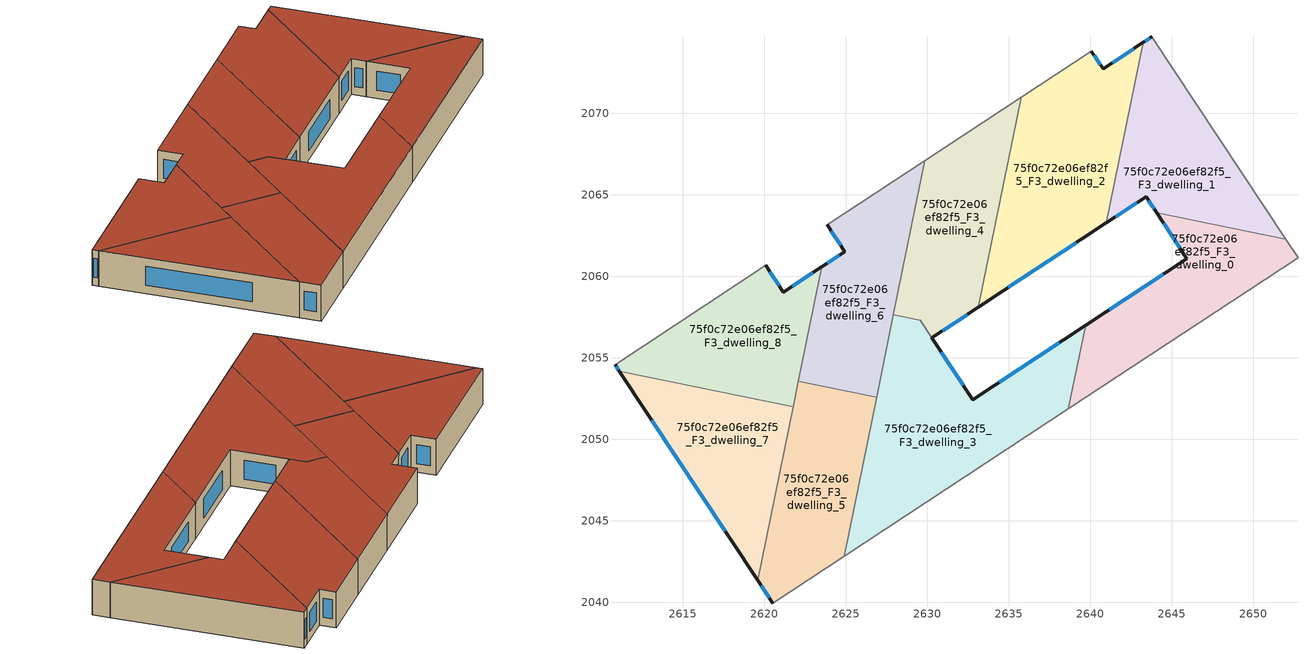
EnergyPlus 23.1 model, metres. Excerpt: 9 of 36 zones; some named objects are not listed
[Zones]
75f0c72e06ef82f5_F3_dwelling_0
 floor to 75f0c72e06ef82f5_F2_dwelling_0 (EU_floor_Construction): 2652,2062.29 2652.76,2061.15 2638.67,2051.88 2639.72,2056.99 2645.94,2061.08 2644.07,2063.91 z9
 wall outside (EU_wall_Construction): 2644.07,2063.91 2645.94,2061.08 2639.72,2056.99 z9:12
 wall adiabatic (EU_wall_Construction): 2638.67,2051.88 2652.76,2061.15 2652,2062.29 z9:12
 wall to 75f0c72e06ef82f5_F3_dwelling_1 (EU_wall_Construction): 2652,2062.29 2644.07,2063.91 z9:12
 wall to 75f0c72e06ef82f5_F3_dwelling_3 (EU_wall_Construction): 2639.72,2056.99 2638.67,2051.88 z9:12
 window (EU_Window_Construction): 2644.48,2060.12 2641.18,2057.95 / 2644.51,2063.24 2645.5,2061.75 z9.7:11.3
 roof outside (EU_roof_Construction): 2652.76,2061.15 2652,2062.29 2644.07,2063.91 2645.94,2061.08 2639.72,2056.99 2638.67,2051.88 z12
75f0c72e06ef82f5_F3_dwelling_1
 floor to 75f0c72e06ef82f5_F2_dwelling_1 (EU_floor_Construction): 2643.78,2074.69 2652,2062.29 2644.07,2063.91 2643.43,2064.88 2641,2063.28 2643.27,2074.35 z9
 wall outside (EU_wall_Construction): 2643.78,2074.69 2643.27,2074.35 / 2641,2063.28 2643.43,2064.88 2644.07,2063.91 z9:12
 wall adiabatic (EU_wall_Construction): 2652,2062.29 2643.78,2074.69 z9:12
 wall to 75f0c72e06ef82f5_F3_dwelling_2 (EU_wall_Construction): 2643.27,2074.35 2641,2063.28 z9:12
 window (EU_Window_Construction): 2643.66,2074.61 2643.39,2074.43 / 2643.58,2064.65 2643.92,2064.14 / 2641.57,2063.66 2642.86,2064.5 z9.7:11.3
 roof outside (EU_roof_Construction): 2652,2062.29 2643.78,2074.69 2643.27,2074.35 2641,2063.28 2643.43,2064.88 2644.07,2063.91 z12
75f0c72e06ef82f5_F3_dwelling_2
 floor to 75f0c72e06ef82f5_F2_dwelling_2 (EU_floor_Construction): 2643.27,2074.35 2641,2063.28 2633.14,2058.1 2635.77,2070.99 2640.08,2073.83 2640.8,2072.73 z9
 wall outside (EU_wall_Construction): 2633.14,2058.1 2641,2063.28 / 2643.27,2074.35 2640.8,2072.73 2640.08,2073.83 z9:12
 wall adiabatic (EU_wall_Construction): 2640.08,2073.83 2635.77,2070.99 z9:12
 wall to 75f0c72e06ef82f5_F3_dwelling_4 (EU_wall_Construction): 2635.77,2070.99 2633.14,2058.1 z9:12
 window (EU_Window_Construction): 2634.98,2059.32 2639.16,2062.06 / 2640.63,2072.99 2640.25,2073.57 / 2642.69,2073.97 2641.38,2073.11 z9.7:11.3
 roof outside (EU_roof_Construction): 2641,2063.28 2643.27,2074.35 2640.8,2072.73 2640.08,2073.83 2635.77,2070.99 2633.14,2058.1 z12
75f0c72e06ef82f5_F3_dwelling_3
 floor to 75f0c72e06ef82f5_F2_dwelling_3 (EU_floor_Construction): 2639.72,2056.99 2638.67,2051.88 2624.9,2042.82 2627.93,2057.64 2629.56,2057.31 2632.79,2052.43 z9
 wall outside (EU_wall_Construction): 2639.72,2056.99 2632.79,2052.43 2630.29,2056.22 z9:12
 wall adiabatic (EU_wall_Construction): 2624.9,2042.82 2638.67,2051.88 z9:12
 wall to 75f0c72e06ef82f5_F3_dwelling_5 (EU_wall_Construction): 2626.89,2052.57 2624.9,2042.82 z9:12
 wall to 75f0c72e06ef82f5_F3_dwelling_4 (EU_wall_Construction): 2629.56,2057.31 2627.93,2057.64 / 2630.29,2056.22 2629.57,2057.31 z9:12
 wall to 75f0c72e06ef82f5_F3_dwelling_6 (EU_wall_Construction): 2627.93,2057.64 2626.89,2052.57 z9:12
 window (EU_Window_Construction): 2638.09,2055.92 2634.42,2053.5 / 2632.2,2053.32 2630.87,2055.33 z9.7:11.3
 roof outside (EU_roof_Construction): 2638.67,2051.88 2639.72,2056.99 2632.79,2052.43 2629.57,2057.31 2627.93,2057.64 2624.9,2042.82 z12
75f0c72e06ef82f5_F3_dwelling_4
 floor to 75f0c72e06ef82f5_F2_dwelling_4 (EU_floor_Construction): 2635.77,2070.99 2633.14,2058.1 2630.29,2056.22 2629.57,2057.31 2627.93,2057.64 2629.86,2067.1 z9
 wall outside (EU_wall_Construction): 2630.29,2056.22 2633.14,2058.1 z9:12
 wall adiabatic (EU_wall_Construction): 2635.77,2070.99 2629.86,2067.1 z9:12
 wall to 75f0c72e06ef82f5_F3_dwelling_6 (EU_wall_Construction): 2629.86,2067.1 2627.93,2057.64 z9:12
 window (EU_Window_Construction): 2630.96,2056.66 2632.47,2057.66 z9.7:11.3
 roof outside (EU_roof_Construction): 2633.14,2058.1 2635.77,2070.99 2629.86,2067.1 2627.93,2057.64 2629.57,2057.31 2630.29,2056.22 z12
75f0c72e06ef82f5_F3_dwelling_5
 floor to 75f0c72e06ef82f5_F2_dwelling_5 (EU_floor_Construction): 2626.89,2052.57 2624.9,2042.82 2620.53,2039.95 2619.6,2041.35 2622.1,2053.55 z9
 wall outside (EU_wall_Construction): 2619.6,2041.35 2620.53,2039.95 z9:12
 wall adiabatic (EU_wall_Construction): 2620.53,2039.95 2624.9,2042.82 z9:12
 wall to 75f0c72e06ef82f5_F3_dwelling_6 (EU_wall_Construction): 2626.89,2052.57 2622.1,2053.55 z9:12
 wall to 75f0c72e06ef82f5_F3_dwelling_7 (EU_wall_Construction): 2621.78,2052 2619.6,2041.35 z9:12
 wall to 75f0c72e06ef82f5_F3_dwelling_8 (EU_wall_Construction): 2622.1,2053.55 2621.78,2052 z9:12
 window (EU_Window_Construction): 2619.82,2041.02 2620.32,2040.28 z9.7:11.3
 roof outside (EU_roof_Construction): 2624.9,2042.82 2626.89,2052.57 2622.1,2053.55 2619.6,2041.35 2620.53,2039.95 z12
75f0c72e06ef82f5_F3_dwelling_6
 floor to 75f0c72e06ef82f5_F2_dwelling_6 (EU_floor_Construction): 2629.86,2067.1 2626.89,2052.57 2622.1,2053.55 2623.54,2060.59 2624.94,2061.51 2623.86,2063.15 z9
 wall outside (EU_wall_Construction): 2623.86,2063.15 2624.94,2061.51 2623.54,2060.59 z9:12
 wall adiabatic (EU_wall_Construction): 2629.86,2067.1 2623.86,2063.15 z9:12
 wall to 75f0c72e06ef82f5_F3_dwelling_8 (EU_wall_Construction): 2623.54,2060.59 2622.1,2053.55 z9:12
 window (EU_Window_Construction): 2624.61,2061.3 2623.87,2060.81 / 2624.11,2062.77 2624.68,2061.9 z9.7:11.3
 roof outside (EU_roof_Construction): 2626.89,2052.57 2629.86,2067.1 2623.86,2063.15 2624.94,2061.51 2623.54,2060.59 2622.1,2053.55 z12
75f0c72e06ef82f5_F3_dwelling_7
 floor to 75f0c72e06ef82f5_F2_dwelling_7 (EU_floor_Construction): 2621.78,2052 2619.6,2041.35 2611.11,2054.18 z9
 wall outside (EU_wall_Construction): 2611.11,2054.18 2619.6,2041.35 z9:12
 wall to 75f0c72e06ef82f5_F3_dwelling_8 (EU_wall_Construction): 2621.78,2052 2611.11,2054.18 z9:12
 window (EU_Window_Construction): 2613.11,2051.17 2617.61,2044.36 z9.7:11.3
 roof outside (EU_roof_Construction): 2619.6,2041.35 2621.78,2052 2611.11,2054.18 z12
75f0c72e06ef82f5_F3_dwelling_8
 floor to 75f0c72e06ef82f5_F2_dwelling_8 (EU_floor_Construction): 2623.54,2060.59 2621.78,2052 2611.11,2054.18 2610.84,2054.59 2620.08,2060.66 2621.16,2059.03 z9
 wall outside (EU_wall_Construction): 2623.54,2060.59 2621.16,2059.03 2620.08,2060.66 / 2610.84,2054.59 2611.11,2054.18 z9:12
 wall adiabatic (EU_wall_Construction): 2620.08,2060.66 2610.84,2054.59 z9:12
 window (EU_Window_Construction): 2620.91,2059.41 2620.33,2060.28 / 2622.98,2060.22 2621.72,2059.39 / 2610.91,2054.49 2611.05,2054.28 z9.7:11.3
 roof outside (EU_roof_Construction): 2621.78,2052 2623.54,2060.59 2621.16,2059.03 2620.08,2060.66 2610.84,2054.59 2611.11,2054.18 z12
[Building]
EU S2 Campaign: North Axis=0; Terrain=City; Solar Distribution=FullExterior
[Site:Location]
Budapest.Ferenc.Liszt.Intl.AP: Latitude=47.437; Longitude=19.256; Time Zone=1; Elevation=185
[SizingPeriod:WeatherFileDays]
AnnualSizingPeriod: Begin Month=1; Begin Day of Month=1; End Month=12; End Day of Month=31; Day of Week for Start Day=Monday; Use Weather File Daylight Saving Period=No; Use Weather File Rain and Snow Indicators=No
[MATERIAL]
EU_InternalMass_Material: Roughness=MediumRough; Thickness=0.1; Conductivity=1; Density=1800; Specific Heat=900; Thermal Absorptance=0.9; Solar Absorptance=0.7; Visible Absorptance=0.7
[MATERIAL:NOMASS] Roughness=MediumRough; Thermal Absorptance=0.9; Solar Absorptance=0.7; Visible Absorptance=0.7
Name | Thermal Resistance
EU_wall_NoMass | 0.832559
EU_roof_NoMass | 1.39638
EU_floor_NoMass | 0.872794
[WINDOWMATERIAL:SIMPLEGLAZINGSYSTEM]
EU_Window_SimpleGlazing: UFactor=2.79869; Solar Heat Gain Coefficient=0.75; Visible Transmittance=0.75
[CONSTRUCTION]
EU_wall_Construction: EU_wall_NoMass
EU_roof_Construction: EU_roof_NoMass
EU_floor_Construction: EU_floor_NoMass
EU_Window_Construction: EU_Window_SimpleGlazing
EU_InternalMass_Construction: EU_InternalMass_Material
[ZONE] Type=1; Multiplier=1; Ceiling Height=autocalculate; Floor Area=autocalculate; Part of Total Floor Area=Yes
Name | Volume
75f0c72e06ef82f5_F3_dwelling_0 | 175.327
75f0c72e06ef82f5_F3_dwelling_1 | 179.863
75f0c72e06ef82f5_F3_dwelling_2 | 249.043
75f0c72e06ef82f5_F3_dwelling_3 | 279.402
75f0c72e06ef82f5_F3_dwelling_4 | 181.962
75f0c72e06ef82f5_F3_dwelling_5 | 177.609
75f0c72e06ef82f5_F3_dwelling_6 | 177.729
75f0c72e06ef82f5_F3_dwelling_7 | 177.524
75f0c72e06ef82f5_F3_dwelling_8 | 177.526
[INTERNALMASS] Construction=EU_InternalMass_Construction
Name | Zone or ZoneList | Surface Area
75f0c72e06ef82f5_F3_dwelling_0_EU_InternalMass | 75f0c72e06ef82f5_F3_dwelling_0 | 58.4422
75f0c72e06ef82f5_F3_dwelling_1_EU_InternalMass | 75f0c72e06ef82f5_F3_dwelling_1 | 59.9556
75f0c72e06ef82f5_F3_dwelling_2_EU_InternalMass | 75f0c72e06ef82f5_F3_dwelling_2 | 83.0144
75f0c72e06ef82f5_F3_dwelling_3_EU_InternalMass | 75f0c72e06ef82f5_F3_dwelling_3 | 93.1449
75f0c72e06ef82f5_F3_dwelling_4_EU_InternalMass | 75f0c72e06ef82f5_F3_dwelling_4 | 60.6548
75f0c72e06ef82f5_F3_dwelling_5_EU_InternalMass | 75f0c72e06ef82f5_F3_dwelling_5 | 59.2031
75f0c72e06ef82f5_F3_dwelling_6_EU_InternalMass | 75f0c72e06ef82f5_F3_dwelling_6 | 59.2426
75f0c72e06ef82f5_F3_dwelling_7_EU_InternalMass | 75f0c72e06ef82f5_F3_dwelling_7 | 59.1747
75f0c72e06ef82f5_F3_dwelling_8_EU_InternalMass | 75f0c72e06ef82f5_F3_dwelling_8 | 59.1752
[OTHEREQUIPMENT] Fuel Type=Electricity; Design Level Calculation Method=Watts/Area; Power per Zone Floor Area=1; Fraction Latent=0; Fraction Radiant=0; Fraction Lost=0; Carbon Dioxide Generation Rate=0; EndUse Subcategory=EU_Step8_InternalGains
Name | Zone or ZoneList or Space or SpaceList | Schedule
EU_Step8_InternalGain_75f0c72e06ef82f5_F3_dwelling_0_f000 | 75f0c72e06ef82f5_F3_dwelling_0 | EU_Step8_GainSchedule_75f0c72e06ef82f5_F3_dwelling_0_f000
EU_Step8_InternalGain_75f0c72e06ef82f5_F3_dwelling_1_f000 | 75f0c72e06ef82f5_F3_dwelling_1 | EU_Step8_GainSchedule_75f0c72e06ef82f5_F3_dwelling_1_f000
EU_Step8_InternalGain_75f0c72e06ef82f5_F3_dwelling_2_f000 | 75f0c72e06ef82f5_F3_dwelling_2 | EU_Step8_GainSchedule_75f0c72e06ef82f5_F3_dwelling_2_f000
EU_Step8_InternalGain_75f0c72e06ef82f5_F3_dwelling_3_f000 | 75f0c72e06ef82f5_F3_dwelling_3 | EU_Step8_GainSchedule_75f0c72e06ef82f5_F3_dwelling_3_f000
EU_Step8_InternalGain_75f0c72e06ef82f5_F3_dwelling_4_f000 | 75f0c72e06ef82f5_F3_dwelling_4 | EU_Step8_GainSchedule_75f0c72e06ef82f5_F3_dwelling_4_f000
EU_Step8_InternalGain_75f0c72e06ef82f5_F3_dwelling_5_f000 | 75f0c72e06ef82f5_F3_dwelling_5 | EU_Step8_GainSchedule_75f0c72e06ef82f5_F3_dwelling_5_f000
EU_Step8_InternalGain_75f0c72e06ef82f5_F3_dwelling_6_f000 | 75f0c72e06ef82f5_F3_dwelling_6 | EU_Step8_GainSchedule_75f0c72e06ef82f5_F3_dwelling_6_f000
EU_Step8_InternalGain_75f0c72e06ef82f5_F3_dwelling_7_f000 | 75f0c72e06ef82f5_F3_dwelling_7 | EU_Step8_GainSchedule_75f0c72e06ef82f5_F3_dwelling_7_f000
EU_Step8_InternalGain_75f0c72e06ef82f5_F3_dwelling_8_f000 | 75f0c72e06ef82f5_F3_dwelling_8 | EU_Step8_GainSchedule_75f0c72e06ef82f5_F3_dwelling_8_f000
[ZONEVENTILATION:DESIGNFLOWRATE] Schedule=EU_AlwaysOn; Design Flow Rate Calculation Method=AirChanges/Hour; Air Changes per Hour=0.475469; Ventilation Type=Natural; Fan Pressure Rise=0; Fan Total Efficiency=1; Constant Term Coefficient=1; Temperature Term Coefficient=0; Velocity Term Coefficient=0; Velocity Squared Term Coefficient=0; Minimum Indoor Temperature=-100; Maximum Indoor Temperature=100; Delta Temperature=-100; Minimum Outdoor Temperature=-100; Maximum Outdoor Temperature=100; Maximum Wind Speed=40
Name | Zone or ZoneList or Space or SpaceList
EU_ConstantAir_75f0c72e06ef82f5_F3_dwelling_0 | 75f0c72e06ef82f5_F3_dwelling_0
EU_ConstantAir_75f0c72e06ef82f5_F3_dwelling_1 | 75f0c72e06ef82f5_F3_dwelling_1
EU_ConstantAir_75f0c72e06ef82f5_F3_dwelling_2 | 75f0c72e06ef82f5_F3_dwelling_2
EU_ConstantAir_75f0c72e06ef82f5_F3_dwelling_3 | 75f0c72e06ef82f5_F3_dwelling_3
EU_ConstantAir_75f0c72e06ef82f5_F3_dwelling_4 | 75f0c72e06ef82f5_F3_dwelling_4
EU_ConstantAir_75f0c72e06ef82f5_F3_dwelling_5 | 75f0c72e06ef82f5_F3_dwelling_5
EU_ConstantAir_75f0c72e06ef82f5_F3_dwelling_6 | 75f0c72e06ef82f5_F3_dwelling_6
EU_ConstantAir_75f0c72e06ef82f5_F3_dwelling_7 | 75f0c72e06ef82f5_F3_dwelling_7
EU_ConstantAir_75f0c72e06ef82f5_F3_dwelling_8 | 75f0c72e06ef82f5_F3_dwelling_8
[HVACTEMPLATE:ZONE:IDEALLOADSAIRSYSTEM] System Availability Schedule=EU_AlwaysOn; Maximum Heating Supply Air Temperature=50; Minimum Cooling Supply Air Temperature=13; Maximum Heating Supply Air Humidity Ratio=0.0156; Minimum Cooling Supply Air Humidity Ratio=0.0077; Heating Limit=NoLimit; Cooling Limit=NoLimit; Heating Availability Schedule=EU_AlwaysOn; Cooling Availability Schedule=EU_CoolingOff; Dehumidification Control Type=ConstantSensibleHeatRatio; Cooling Sensible Heat Ratio=0.7; Dehumidification Setpoint=60; Humidification Control Type=None; Humidification Setpoint=30; Outdoor Air Method=None; Outdoor Air Flow Rate per Person=0.00944; Outdoor Air Flow Rate per Zone Floor Area=0; Outdoor Air Flow Rate per Zone=0; Demand Controlled Ventilation Type=None; Outdoor Air Economizer Type=NoEconomizer; Heat Recovery Type=None; Sensible Heat Recovery Effectiveness=0.7; Latent Heat Recovery Effectiveness=0.65
Name | Template Thermostat
75f0c72e06ef82f5_F3_dwelling_0 | EU_HeatOnly_75f0c72e06ef82f5_F3_dwelling_0
75f0c72e06ef82f5_F3_dwelling_1 | EU_HeatOnly_75f0c72e06ef82f5_F3_dwelling_1
75f0c72e06ef82f5_F3_dwelling_2 | EU_HeatOnly_75f0c72e06ef82f5_F3_dwelling_2
75f0c72e06ef82f5_F3_dwelling_3 | EU_HeatOnly_75f0c72e06ef82f5_F3_dwelling_3
75f0c72e06ef82f5_F3_dwelling_4 | EU_HeatOnly_75f0c72e06ef82f5_F3_dwelling_4
75f0c72e06ef82f5_F3_dwelling_5 | EU_HeatOnly_75f0c72e06ef82f5_F3_dwelling_5
75f0c72e06ef82f5_F3_dwelling_6 | EU_HeatOnly_75f0c72e06ef82f5_F3_dwelling_6
75f0c72e06ef82f5_F3_dwelling_7 | EU_HeatOnly_75f0c72e06ef82f5_F3_dwelling_7
75f0c72e06ef82f5_F3_dwelling_8 | EU_HeatOnly_75f0c72e06ef82f5_F3_dwelling_8
[SIZING:ZONE] Zone Cooling Design Supply Air Temperature Input Method=SupplyAirTemperature; Zone Cooling Design Supply Air Temperature=13; Zone Heating Design Supply Air Temperature Input Method=SupplyAirTemperature; Zone Heating Design Supply Air Temperature=50; Zone Cooling Design Supply Air Humidity Ratio=0.008; Zone Heating Design Supply Air Humidity Ratio=0.008; Cooling Design Air Flow Method=DesignDay; Cooling Design Air Flow Rate=0; Cooling Minimum Air Flow per Zone Floor Area=0.000762; Cooling Minimum Air Flow=0; Cooling Minimum Air Flow Fraction=0.2; Heating Design Air Flow Method=DesignDay; Heating Design Air Flow Rate=0; Heating Maximum Air Flow per Zone Floor Area=0.002032; Heating Maximum Air Flow=0.141576; Heating Maximum Air Flow Fraction=0.3; Account for Dedicated Outdoor Air System=No; Dedicated Outdoor Air System Control Strategy=NeutralSupplyAir; Dedicated Outdoor Air Low Setpoint Temperature for Design=autosize; Dedicated Outdoor Air High Setpoint Temperature for Design=autosize; Zone Load Sizing Method=Sensible Load Only No Latent Load; Zone Latent Cooling Design Supply Air Humidity Ratio Input Method=HumidityRatioDifference; Zone Cooling Design Supply Air Humidity Ratio Difference=0.005; Zone Latent Heating Design Supply Air Humidity Ratio Input Method=HumidityRatioDifference; Zone Humidification Design Supply Air Humidity Ratio Difference=0.005
75f0c72e06ef82f5_F3_dwelling_0; 75f0c72e06ef82f5_F3_dwelling_1; 75f0c72e06ef82f5_F3_dwelling_2; 75f0c72e06ef82f5_F3_dwelling_3; 75f0c72e06ef82f5_F3_dwelling_4; 75f0c72e06ef82f5_F3_dwelling_5; 75f0c72e06ef82f5_F3_dwelling_6; 75f0c72e06ef82f5_F3_dwelling_7; 75f0c72e06ef82f5_F3_dwelling_8
[SCHEDULE:CONSTANT]
Name | Hourly Value
EU_AlwaysOn | 1
EU_CoolingOff | 0
[SCHEDULE:FILE] Column Number=1; Rows to Skip at Top=0; Number of Hours of Data=8760; Column Separator=Comma; Interpolate to Timestep=No; Minutes per Item=60; Adjust Schedule for Daylight Savings=Yes
Name | File
EU_Step8_GainSchedule_75f0c72e06ef82f5_F3_dwelling_0_f000 | ../../schedules/75f0c72e06ef82f5/75f0c72e06ef82f5_F3_dwelling_0_f000_gain.csv
EU_Step8_GainSchedule_75f0c72e06ef82f5_F3_dwelling_1_f000 | ../../schedules/75f0c72e06ef82f5/75f0c72e06ef82f5_F3_dwelling_1_f000_gain.csv
EU_Step8_GainSchedule_75f0c72e06ef82f5_F3_dwelling_2_f000 | ../../schedules/75f0c72e06ef82f5/75f0c72e06ef82f5_F3_dwelling_2_f000_gain.csv
EU_Step8_GainSchedule_75f0c72e06ef82f5_F3_dwelling_3_f000 | ../../schedules/75f0c72e06ef82f5/75f0c72e06ef82f5_F3_dwelling_3_f000_gain.csv
EU_Step8_GainSchedule_75f0c72e06ef82f5_F3_dwelling_4_f000 | ../../schedules/75f0c72e06ef82f5/75f0c72e06ef82f5_F3_dwelling_4_f000_gain.csv
EU_Step8_GainSchedule_75f0c72e06ef82f5_F3_dwelling_5_f000 | ../../schedules/75f0c72e06ef82f5/75f0c72e06ef82f5_F3_dwelling_5_f000_gain.csv
EU_Step8_GainSchedule_75f0c72e06ef82f5_F3_dwelling_6_f000 | ../../schedules/75f0c72e06ef82f5/75f0c72e06ef82f5_F3_dwelling_6_f000_gain.csv
EU_Step8_GainSchedule_75f0c72e06ef82f5_F3_dwelling_7_f000 | ../../schedules/75f0c72e06ef82f5/75f0c72e06ef82f5_F3_dwelling_7_f000_gain.csv
EU_Step8_GainSchedule_75f0c72e06ef82f5_F3_dwelling_8_f000 | ../../schedules/75f0c72e06ef82f5/75f0c72e06ef82f5_F3_dwelling_8_f000_gain.csv
